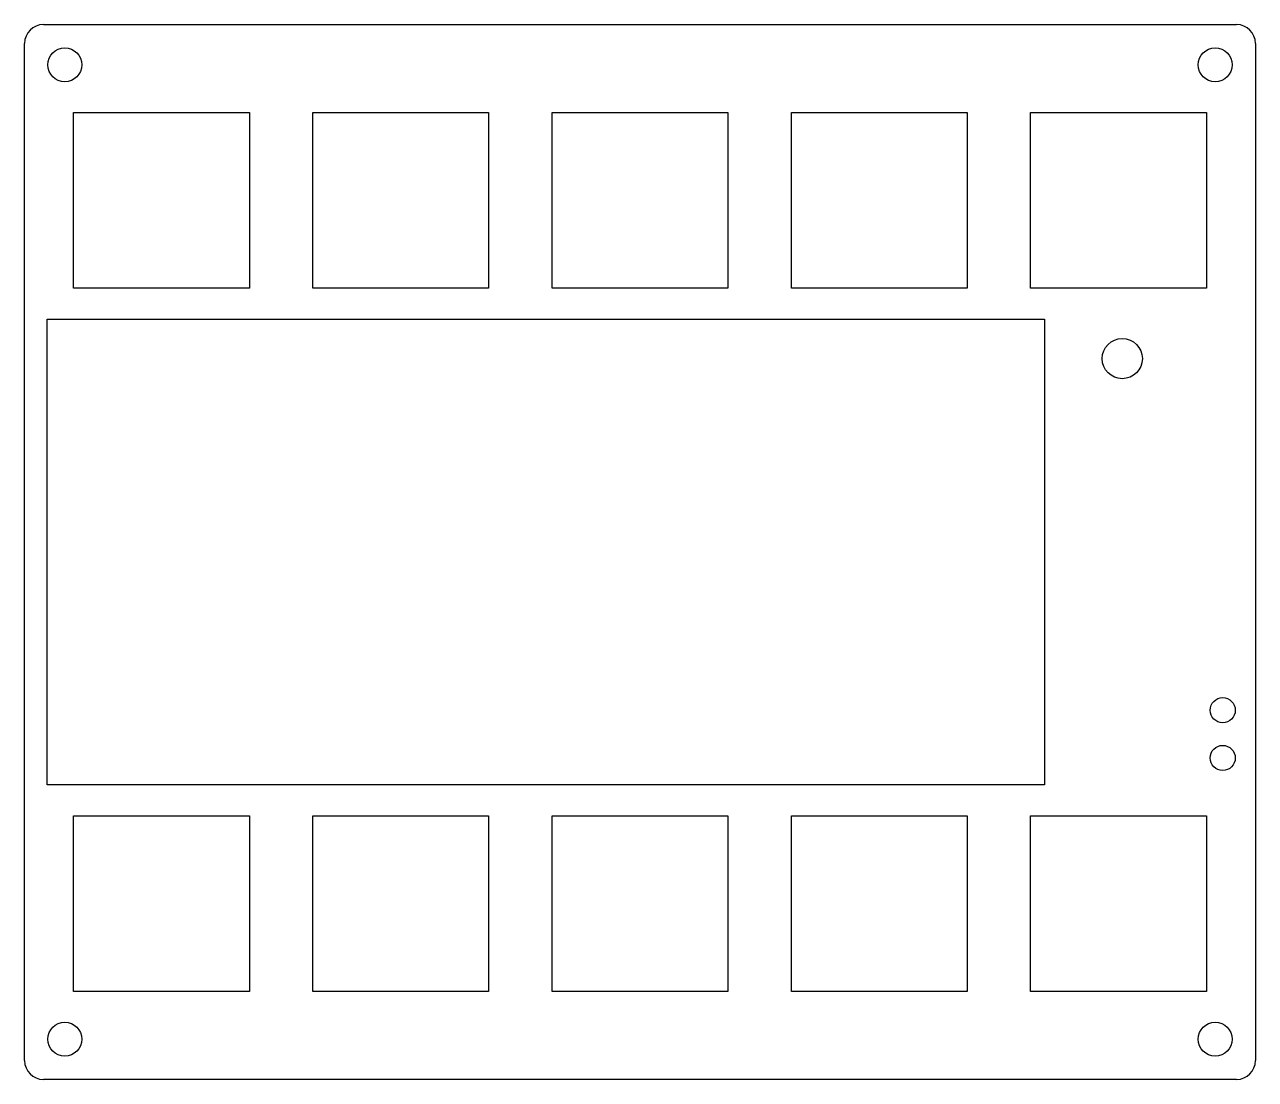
# Model space of a CAD drawing. Header units: millimetres. Extents: x 40 to 138, y -124 to -40.
import ezdxf

# ---------------------------------------------------------------- set-up
doc = ezdxf.new("R2010")
doc.units = ezdxf.units.MM
doc.layers.add('Edge.Cuts', color=254, linetype='CONTINUOUS', true_color=0xd0d2cd)

msp = doc.modelspace()

# ---------------------------------------------------------------- linework, layer by layer
at = {"layer": 'Edge.Cuts', "linetype": 'CONTINUOUS'}
for p, q in [((41.5, -40), (136.5, -40)), ((40, -122.5), (40, -41.5)), ((138, -41.5), (138, -122.5)), ((43.9, -47), (57.9, -47)), ((43.9, -61), (43.9, -47)), ((57.9, -47), (57.9, -61)), ((62.95, -47), (76.95, -47)), ((62.95, -61), (62.95, -47)), ((76.95, -47), (76.95, -61)), ((82, -47), (96, -47)), ((82, -61), (82, -47)), ((96, -47), (96, -61)), ((101.05, -47), (115.05, -47)), ((101.05, -61), (101.05, -47)), ((115.05, -47), (115.05, -61)), ((120.1, -47), (134.1, -47)), ((120.1, -61), (120.1, -47)), ((134.1, -47), (134.1, -61)), ((57.9, -61), (43.9, -61)), ((76.95, -61), (62.95, -61)), ((96, -61), (82, -61)), ((115.05, -61), (101.05, -61)), ((134.1, -61), (120.1, -61)), ((41.8, -63.45), (121.2, -63.45)), ((41.8, -100.55), (41.8, -63.45)), ((121.2, -63.45), (121.2, -100.55)), ((121.2, -100.55), (41.8, -100.55)), ((43.9, -103), (57.9, -103)), ((43.9, -117), (43.9, -103)), ((57.9, -103), (57.9, -117)), ((62.95, -103), (76.95, -103)), ((62.95, -117), (62.95, -103)), ((76.95, -103), (76.95, -117)), ((82, -103), (96, -103)), ((82, -117), (82, -103)), ((96, -103), (96, -117)), ((101.05, -103), (115.05, -103)), ((101.05, -117), (101.05, -103)), ((115.05, -103), (115.05, -117)), ((120.1, -103), (134.1, -103)), ((120.1, -117), (120.1, -103)), ((134.1, -103), (134.1, -117)), ((57.9, -117), (43.9, -117)), ((76.95, -117), (62.95, -117)), ((96, -117), (82, -117)), ((115.05, -117), (101.05, -117)), ((134.1, -117), (120.1, -117)), ((136.5, -124), (41.5, -124))]:
    msp.add_line(p, q, dxfattribs=at)
at = {"layer": 'Edge.Cuts'}
for centre, radius in [((43.2, -43.2), 1.35), ((134.8, -43.2), 1.35), ((127.4, -66.6), 1.6), ((135.4, -94.6), 1), ((135.4, -98.4), 1), ((43.2, -120.8), 1.35), ((134.8, -120.8), 1.35)]:
    msp.add_circle(centre, radius, dxfattribs=at)
for centre, start, end in [((41.5, -41.5), 90, 180), ((136.5, -41.5), 0, 90), ((41.5, -122.5), -180, -90), ((136.5, -122.5), -90, 0)]:
    msp.add_arc(centre, 1.5, start, end, dxfattribs=at)

doc.saveas('drawing.dxf')
